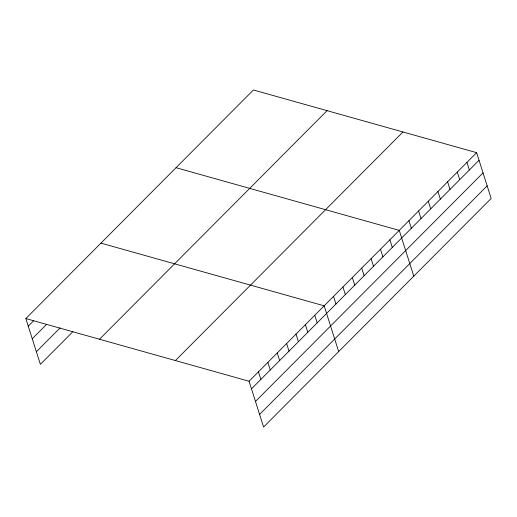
<?xml version="1.0" encoding="UTF-8"?>
<svg xmlns="http://www.w3.org/2000/svg" width="517" height="517" viewBox="0 0 517 517"><rect width="100%" height="100%" fill="white"/><g stroke="black" fill="none" stroke-linecap="round" stroke-linejoin="round"><path stroke-width="0.78" d="M25.85 318.562L253.414 89.977L476.629 152.664L491.15 198.438L263.586 427.023L249.065 381.249L25.85 318.562L40.371 364.336L72.949 331.61M28.261 326.169L33.786 320.624M32.261 338.764L46.614 324.34M36.377 351.741L60.121 327.888M99.51 339.249L327.08 110.664M175.405 360.562L402.969 131.977M249.065 381.249L476.629 152.664M251.475 388.855L479.046 160.276M255.469 401.451L483.04 172.865M259.586 414.427L487.156 185.842M176.045 167.695L399.26 230.382L413.774 276.156M100.944 243.132L324.159 305.818L338.68 351.586M466.961 162.383L469.371 169.99M457.286 172.096L459.703 179.703M447.619 181.81L450.029 189.416M437.944 191.523L440.355 199.135M428.27 201.242L430.687 208.849M418.602 210.955L421.012 218.562M408.928 220.669L411.345 228.275M389.87 239.81L392.287 247.423M380.486 249.246L382.897 256.852M371.096 258.674L373.507 266.281M361.713 268.103L364.123 275.71M352.323 277.532L354.733 285.138M342.933 286.961L345.35 294.567M333.549 296.39L335.96 303.996M314.775 315.247L317.186 322.854M305.385 324.676L307.802 332.282M296.002 334.105L298.412 341.711M286.612 343.534L289.022 351.14M277.228 352.962L279.639 360.569M267.838 362.391L270.249 369.998M258.448 371.82L260.865 379.426"/></g></svg>
